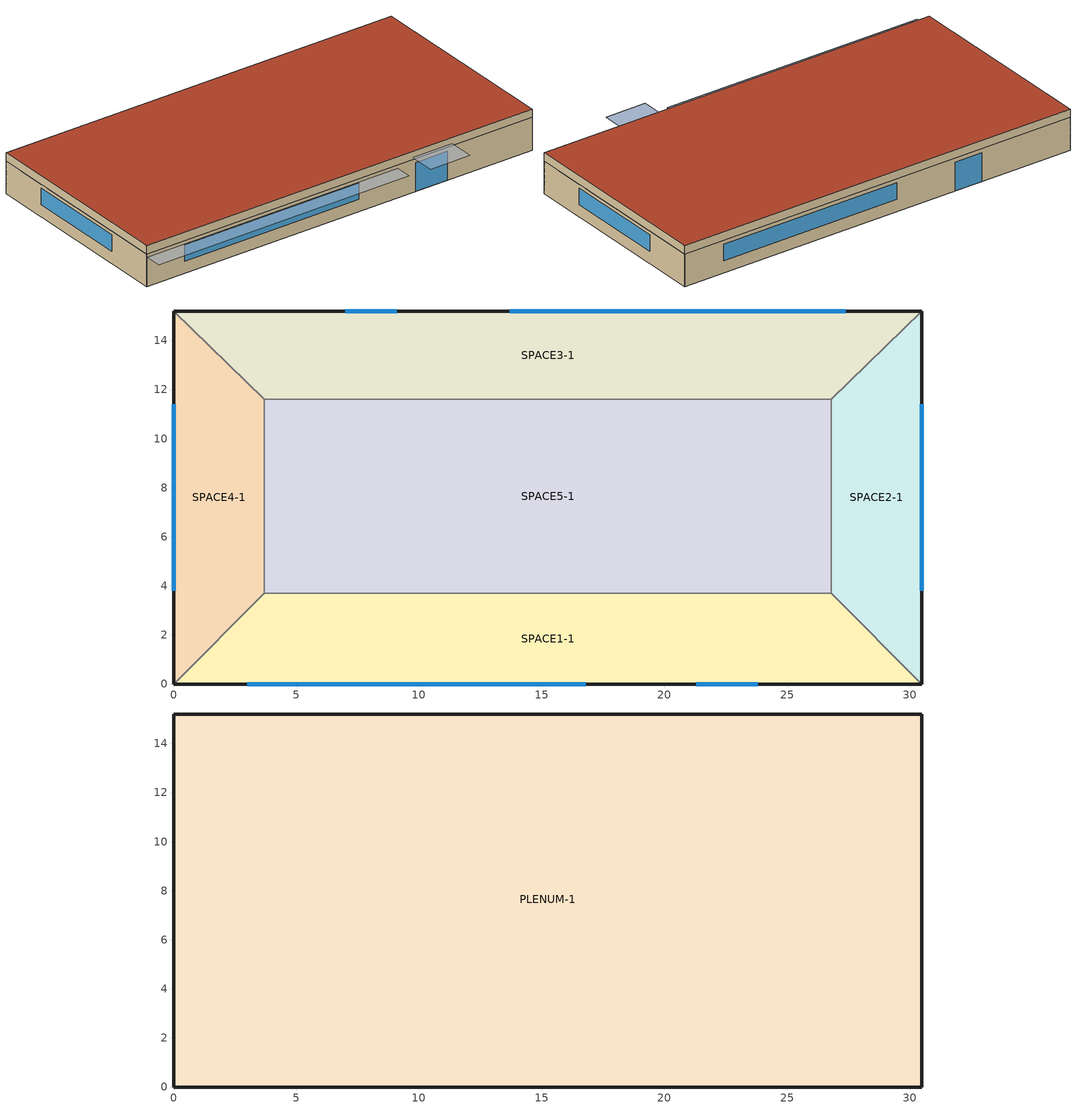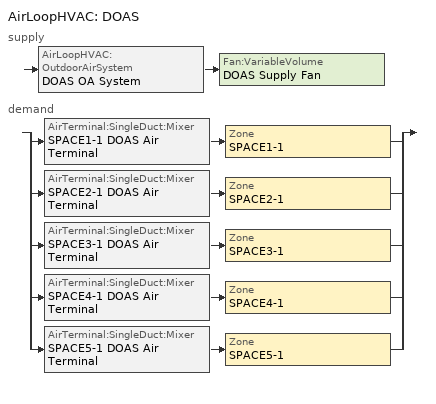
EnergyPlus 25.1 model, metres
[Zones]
SPACE1-1
 floor ground (FLOOR-SLAB-1): 26.8,3.7 30.5,0 0,0 3.7,3.7 z0
 wall outside (WALL-1): 0,0 30.5,0 z0:2.4
 wall to SPACE2-1 (INT-WALL-1): 30.5,0 26.8,3.7 z0:2.4
 wall to SPACE4-1 (INT-WALL-1): 3.7,3.7 0,0 z0:2.4
 wall to SPACE5-1 (INT-WALL-1): 26.8,3.7 3.7,3.7 z0:2.4
 window (Dbl Clr 3mm/13mm Air): 3,0 16.8,0 z0.9:2.1
 window (Sgl Grey 3mm): 21.3,0 23.8,0 z0:2.1
SPACE2-1
 floor ground (FLOOR-SLAB-1): 26.8,11.6 30.5,15.2 30.5,0 26.8,3.7 z0
 wall outside (WALL-1): 30.5,0 30.5,15.2 z0:2.4
 wall to SPACE3-1 (INT-WALL-1): 30.5,15.2 26.8,11.6 z0:2.4
 wall to SPACE5-1 (INT-WALL-1): 26.8,11.6 26.8,3.7 z0:2.4
 window (Dbl Clr 3mm/13mm Air): 30.5,3.8 30.5,11.4 z0.9:2.1
SPACE3-1
 floor ground (FLOOR-SLAB-1): 26.8,11.6 3.7,11.6 0,15.2 30.5,15.2 z0
 wall outside (WALL-1): 30.5,15.2 0,15.2 z0:2.4
 wall to SPACE4-1 (INT-WALL-1): 0,15.2 3.7,11.6 z0:2.4
 wall to SPACE5-1 (INT-WALL-1): 3.7,11.6 26.8,11.6 z0:2.4
 window (Dbl Clr 3mm/13mm Air): 27.4,15.2 13.7,15.2 z0.9:2.1
 window (Sgl Grey 3mm): 9.1,15.2 7,15.2 z0:2.1
SPACE4-1
 floor ground (FLOOR-SLAB-1): 3.7,3.7 0,0 0,15.2 3.7,11.6 z0
 wall outside (WALL-1): 0,15.2 0,0 z0:2.4
 wall to SPACE5-1 (INT-WALL-1): 3.7,3.7 3.7,11.6 z0:2.4
 window (Dbl Clr 3mm/13mm Air): 0,11.4 0,3.8 z0.9:2.1
SPACE5-1
 floor ground (FLOOR-SLAB-1): 26.8,11.6 26.8,3.7 3.7,3.7 3.7,11.6 z0
PLENUM-1
 floor to SPACE1-1 (CLNG-1): 26.8,3.7 30.5,0 0,0 3.7,3.7 z2.4
 floor to SPACE2-1 (CLNG-1): 26.8,11.6 30.5,15.2 30.5,0 26.8,3.7 z2.4
 floor to SPACE3-1 (CLNG-1): 26.8,11.6 3.7,11.6 0,15.2 30.5,15.2 z2.4
 floor to SPACE4-1 (CLNG-1): 3.7,3.7 0,0 0,15.2 3.7,11.6 z2.4
 floor to SPACE5-1 (CLNG-1): 26.8,11.6 26.8,3.7 3.7,3.7 3.7,11.6 z2.4
 wall outside (WALL-1): 0,0 30.5,0 30.5,15.2 0,15.2 0,0 z2.4:3
 roof outside (ROOF-1): 0,15.2 0,0 30.5,0 30.5,15.2 z3
shading: 0,-1.3 0,0 19.8,0 19.8,-1.3 z2.2; 21,-2 21,0 24.1,0 24.1,-2 z2.6
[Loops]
AirLoopHVAC 'DOAS'
 supply: AirLoopHVAC:OutdoorAirSystem 'DOAS OA System' > Fan:VariableVolume 'DOAS Supply Fan'
 demand: split
  | AirTerminal:SingleDuct:Mixer 'SPACE1-1 DOAS Air Terminal' > Zone 'SPACE1-1'
  | AirTerminal:SingleDuct:Mixer 'SPACE2-1 DOAS Air Terminal' > Zone 'SPACE2-1'
  | AirTerminal:SingleDuct:Mixer 'SPACE3-1 DOAS Air Terminal' > Zone 'SPACE3-1'
  | AirTerminal:SingleDuct:Mixer 'SPACE4-1 DOAS Air Terminal' > Zone 'SPACE4-1'
  | AirTerminal:SingleDuct:Mixer 'SPACE5-1 DOAS Air Terminal' > Zone 'SPACE5-1'
[Building]
FPFC with DOAS to Supply Side: North Axis {deg}=30; Terrain=City; Loads Convergence Tolerance Value {W}=0.04; Temperature Convergence Tolerance Value {deltaC}=0.4; Solar Distribution=FullExterior; Maximum Number of Warmup Days=25; Minimum Number of Warmup Days=6
[Site:Location]
Miami Intl Ap FL USA WMO=722020: Latitude {deg}=25.82; Longitude {deg}=-80.3; Time Zone {hr}=-5; Elevation {m}=11
[SizingPeriod:DesignDay] Day of Month=21; Humidity Condition Type=Wetbulb; Barometric Pressure {Pa}=101217; Rain Indicator=No; Snow Indicator=No; Daylight Saving Time Indicator=No; Solar Model Indicator=ASHRAEClearSky
Name | Month | Day Type | Maximum Dry-Bulb Temperature {C} | Daily Dry-Bulb Temperature Range {deltaC} | Wetbulb or DewPoint at Maximum Dry-Bulb {C} | Wind Speed {m/s} | Wind Direction {deg} | Sky Clearness
Miami Intl Ap Ann Htg 99.6% Condns DB | 1 | WinterDesignDay | 8.7 | 0 | 8.7 | 3.8 | 340 | 0
Miami Intl Ap Ann Clg .4% Condns DB=>MWB | 7 | SummerDesignDay | 33.2 | 6.7 | 25.3 | 4.5 | 140 | 1
[Site:GroundTemperature:BuildingSurface]
22.03, 22.03, 22.13, 22.3, 22.43, 22.52, 22.62, 22.77, 22.78, 22.55, 22.44, 22.2
[Material] Thermal Absorptance=0.9
Name | Roughness | Thickness {m} | Conductivity {W/m-K} | Density {kg/m3} | Specific Heat {J/kg-K} | Solar Absorptance | Visible Absorptance
RG01 | Rough | 0.0127 | 1.442 | 881 | 1674 | 0.65 | 0.65
BR01 | VeryRough | 0.0095 | 0.162 | 1121 | 1464 | 0.7 | 0.7
IN46 | VeryRough | 0.0762 | 0.023 | 24 | 1590 | 0.5 | 0.5
WD01 | MediumSmooth | 0.0191 | 0.115 | 513 | 1381 | 0.78 | 0.78
PW03 | MediumSmooth | 0.0127 | 0.115 | 545 | 1213 | 0.78 | 0.78
IN02 | Rough | 0.0901 | 0.043 | 10 | 837 | 0.75 | 0.75
GP01 | MediumSmooth | 0.0127 | 0.16 | 801 | 837 | 0.75 | 0.75
GP02 | MediumSmooth | 0.0159 | 0.16 | 801 | 837 | 0.75 | 0.75
CC03 | MediumRough | 0.1016 | 1.31 | 2243 | 837 | 0.65 | 0.65
[Material:NoMass]
MAT-CLNG-1: Roughness=Rough; Thermal Resistance {m2-K/W}=0.652259; Thermal Absorptance=0.65; Solar Absorptance=0.65; Visible Absorptance=0.65
[Material:AirGap]
AL21: Thermal Resistance {m2-K/W}=0.157
[WindowMaterial:Glazing] Optical Data Type=SpectralAverage; Thickness {m}=0.003; Infrared Transmittance at Normal Incidence=0; Front Side Infrared Hemispherical Emissivity=0.84; Back Side Infrared Hemispherical Emissivity=0.84; Conductivity {W/m-K}=0.9
Name | Solar Transmittance at Normal Incidence | Front Side Solar Reflectance at Normal Incidence | Back Side Solar Reflectance at Normal Incidence | Visible Transmittance at Normal Incidence | Front Side Visible Reflectance at Normal Incidence | Back Side Visible Reflectance at Normal Incidence
CLEAR 3MM | 0.837 | 0.075 | 0.075 | 0.898 | 0.081 | 0.081
GREY 3MM | 0.626 | 0.061 | 0.061 | 0.611 | 0.061 | 0.061
[WindowMaterial:Gas]
AIR 13MM: Gas Type=Air; Thickness {m}=0.0127
[Construction]
ROOF-1: RG01, BR01, IN46, WD01
WALL-1: WD01, PW03, IN02, GP01
CLNG-1: MAT-CLNG-1
FLOOR-SLAB-1: CC03
INT-WALL-1: GP02, AL21, GP02
Dbl Clr 3mm/13mm Air: CLEAR 3MM, AIR 13MM, CLEAR 3MM
Sgl Grey 3mm: GREY 3MM
[Zone] Type=1; Multiplier=1
Name | Ceiling Height {m} | Volume {m3}
PLENUM-1 | 0.6096 | 283.2
SPACE1-1; SPACE3-1 | 2.4384 | 239.247
SPACE2-1; SPACE4-1 | 2.4384 | 103.311
SPACE5-1 | 2.4384 | 447.683
[People] Number of People Schedule=OCCUPY-1; Number of People Calculation Method=people; Fraction Radiant=0.3; Activity Level Schedule=ActSchd
Name | Zone or ZoneList or Space or SpaceList | Number of People
SPACE1-1 People 1 | SPACE1-1 | 11
SPACE2-1 People 1 | SPACE2-1 | 5
SPACE3-1 People 1 | SPACE3-1 | 11
SPACE4-1 People 1 | SPACE4-1 | 5
SPACE5-1 People 1 | SPACE5-1 | 20
[Lights] Schedule=LIGHTS-1; Design Level Calculation Method=LightingLevel; Return Air Fraction=0; Fraction Radiant=0.59; Fraction Visible=0.2; Fraction Replaceable=0
Name | Zone or ZoneList or Space or SpaceList | Lighting Level {W}
SPACE1-1 Lights 1 | SPACE1-1 | 1584
SPACE2-1 Lights 1 | SPACE2-1 | 684
SPACE3-1 Lights 1 | SPACE3-1 | 1584
SPACE4-1 Lights 1 | SPACE4-1 | 684
SPACE5-1 Lights 1 | SPACE5-1 | 2964
[ElectricEquipment] Schedule=EQUIP-1; Design Level Calculation Method=EquipmentLevel; Fraction Latent=0; Fraction Radiant=0.3; Fraction Lost=0
Name | Zone or ZoneList or Space or SpaceList | Design Level {W}
SPACE1-1 ElecEq 1 | SPACE1-1 | 1056
SPACE2-1 ElecEq 1 | SPACE2-1 | 456
SPACE3-1 ElecEq 1 | SPACE3-1 | 1056
SPACE4-1 ElecEq 1 | SPACE4-1 | 456
SPACE5-1 ElecEq 1 | SPACE5-1 | 1976
[ZoneInfiltration:DesignFlowRate] Schedule=INFIL-SCH; Design Flow Rate Calculation Method=flow/zone; Constant Term Coefficient=0; Temperature Term Coefficient=0; Velocity Term Coefficient=0.2237; Velocity Squared Term Coefficient=0
Name | Zone or ZoneList or Space or SpaceList | Design Flow Rate {m3/s}
SPACE1-1 Infil 1 | SPACE1-1 | 0.0167
SPACE2-1 Infil 1 | SPACE2-1 | 0.00717
SPACE3-1 Infil 1 | SPACE3-1 | 0.0167
SPACE4-1 Infil 1 | SPACE4-1 | 0.00717
SPACE5-1 Infil 1 | SPACE5-1 | 0.031089
[DesignSpecification:OutdoorAir] Outdoor Air Method=IndoorAirQualityProcedure; Outdoor Air Flow per Person {m3/s-person}=0.0025; Outdoor Air Flow per Zone Floor Area {m3/s-m2}=0.0005; Outdoor Air Flow per Zone {m3/s}=0
SZ DSOA SPACE1-1; SZ DSOA SPACE2-1; SZ DSOA SPACE3-1; SZ DSOA SPACE4-1; SZ DSOA SPACE5-1
[DesignSpecification:ZoneAirDistribution]
ZoneAirDistribution: Zone Air Distribution Effectiveness in Cooling Mode=1; Zone Air Distribution Effectiveness in Heating Mode=1; Zone Secondary Recirculation Fraction=0
[Sizing:Zone] Zone Cooling Design Supply Air Temperature Input Method=SupplyAirTemperature; Zone Heating Design Supply Air Temperature Input Method=SupplyAirTemperature; Zone Heating Design Supply Air Temperature {C}=50; Zone Cooling Design Supply Air Humidity Ratio {kgWater/kgDryAir}=0.008; Zone Heating Design Supply Air Humidity Ratio {kgWater/kgDryAir}=0.008; Cooling Design Air Flow Method=DesignDay; Cooling Design Air Flow Rate {m3/s}=0; Cooling Minimum Air Flow Fraction=0; Heating Design Air Flow Method=DesignDay; Heating Design Air Flow Rate {m3/s}=0; Heating Maximum Air Flow Fraction=0; Design Specification Zone Air Distribution Object=ZoneAirDistribution; Dedicated Outdoor Air System Control Strategy=ColdSupplyAir; Dedicated Outdoor Air High Setpoint Temperature for Design {C}=15.6
Name | Zone Cooling Design Supply Air Temperature {C} | Design Specification Outdoor Air Object | Account for Dedicated Outdoor Air System | Dedicated Outdoor Air Low Setpoint Temperature for Design {C}
SPACE1-1 | 13.8 | SZ DSOA SPACE1-1 | No | 13.8
SPACE2-1 | 12.5 | SZ DSOA SPACE2-1 | No | 12.8
SPACE3-1 | 12.5 | SZ DSOA SPACE3-1 | No | 13.8
SPACE4-1 | 13.5 | SZ DSOA SPACE4-1 | Yes | 12.8
SPACE5-1 | 14.5 | SZ DSOA SPACE5-1 | Yes | 13.8
[Sizing:System]
DOAS: Type of Load to Size On=VentilationRequirement; Design Outdoor Air Flow Rate {m3/s}=autosize; Central Heating Maximum System Air Flow Ratio=1; Preheat Design Temperature {C}=2; Preheat Design Humidity Ratio {kgWater/kgDryAir}=0.008; Precool Design Temperature {C}=11; Precool Design Humidity Ratio {kgWater/kgDryAir}=0.008; Central Cooling Design Supply Air Temperature {C}=12.8; Central Heating Design Supply Air Temperature {C}=12.2; Type of Zone Sum to Use=NonCoincident; 100% Outdoor Air in Cooling=Yes; 100% Outdoor Air in Heating=Yes; Central Cooling Design Supply Air Humidity Ratio {kgWater/kgDryAir}=0.00924; Central Heating Design Supply Air Humidity Ratio {kgWater/kgDryAir}=0.003; Cooling Supply Air Flow Rate Method=DesignDay; Cooling Supply Air Flow Rate {m3/s}=0; Heating Supply Air Flow Rate Method=DesignDay; Heating Supply Air Flow Rate {m3/s}=0; System Outdoor Air Method=ZoneSum; Zone Maximum Outdoor Air Fraction=1; Cooling Design Capacity Method=CoolingDesignCapacity; Cooling Design Capacity {W}=autosize; Heating Design Capacity Method=HeatingDesignCapacity; Heating Design Capacity {W}=autosize; Central Cooling Capacity Control Method=OnOff
[ZoneControl:Thermostat] Control Type Schedule=HVACTemplate-Always 4; Control 1=All Zones Dual SP Control
Name | Zone or ZoneList
SPACE1-1 Thermostat | SPACE1-1
SPACE2-1 Thermostat | SPACE2-1
SPACE3-1 Thermostat | SPACE3-1
SPACE4-1 Thermostat | SPACE4-1
SPACE5-1 Thermostat | SPACE5-1
[ZoneControl:ContaminantController] Carbon Dioxide Control Availability Schedule=HVACTemplate-Always 1; Carbon Dioxide Setpoint Schedule=Zone Setpoint CO2 Concentration
Name | Zone
SPACE1-1 Contaminant Controller | SPACE1-1
SPACE2-1 Contaminant Controller | SPACE2-1
SPACE3-1 Contaminant Controller | SPACE3-1
SPACE4-1 Contaminant Controller | SPACE4-1
SPACE5-1 Contaminant Controller | SPACE5-1
[ThermostatSetpoint:DualSetpoint]
All Zones Dual SP Control: Heating Setpoint Temperature Schedule=Htg-SetP-Sch; Cooling Setpoint Temperature Schedule=Clg-SetP-Sch
[ZoneHVAC:PackagedTerminalHeatPump] Availability Schedule=FanAvailSched; Cooling Supply Air Flow Rate {m3/s}=Autosize; Heating Supply Air Flow Rate {m3/s}=Autosize; Cooling Outdoor Air Flow Rate {m3/s}=0; Heating Outdoor Air Flow Rate {m3/s}=0; No Load Outdoor Air Flow Rate {m3/s}=0; Heating Convergence Tolerance=0.001; Cooling Convergence Tolerance=0.001; Maximum Supply Air Temperature from Supplemental Heater {C}=50; Maximum Outdoor Dry-Bulb Temperature for Supplemental Heater Operation {C}=20; Fan Placement=BlowThrough
Name | Supply Air Fan | Heating Coil | Cooling Coil | Supplemental Heating Coil | Supply Air Fan Operating Mode Schedule
SPACE1-1 Heat Pump | SPACE1-1 Supply Fan | SPACE1-1 HP Heating Mode | SPACE1-1 HP Cooling Mode | SPACE1-1 HP Supp Coil | ContsFanSch
SPACE2-1 Heat Pump | SPACE2-1 Supply Fan | SPACE2-1 HP Heating Mode | SPACE2-1 HP Cooling Mode | SPACE2-1 HP Supp Coil | ContsFanSch
SPACE3-1 Heat Pump | SPACE3-1 Supply Fan | SPACE3-1 HP Heating Mode | SPACE3-1 HP Cooling Mode | SPACE3-1 HP Supp Coil | ContsFanSch
SPACE4-1 Heat Pump | SPACE4-1 Supply Fan | SPACE4-1 HP Heating Mode | SPACE4-1 HP Cooling Mode | SPACE4-1 HP Supp Coil | CyclingFanSch
SPACE5-1 Heat Pump | SPACE5-1 Supply Fan | SPACE5-1 HP Heating Mode | SPACE5-1 HP Cooling Mode | SPACE5-1 HP Supp Coil | CyclingFanSch
[Coil:Heating:DX:SingleSpeed] Availability Schedule=FanAvailSched; Gross Rated Heating Capacity {W}=Autosize; Gross Rated Heating COP {W/W}=3.75; Rated Air Flow Rate {m3/s}=Autosize; 2023 Rated Evaporator Fan Power Per Volume Flow {W/(m3/s)}=934.4; Heating Capacity Function of Temperature Curve=HPACHeatCapFT; Heating Capacity Function of Flow Fraction Curve=HPACHeatCapFFF; Energy Input Ratio Function of Temperature Curve=HPACHeatEIRFT; Energy Input Ratio Function of Flow Fraction Curve=HPACHeatEIRFFF; Part Load Fraction Correlation Curve=HPACCOOLPLFFPLR; Minimum Outdoor Dry-Bulb Temperature for Compressor Operation {C}=2; Maximum Outdoor Dry-Bulb Temperature for Defrost Operation {C}=5; Crankcase Heater Capacity {W}=200; Maximum Outdoor Dry-Bulb Temperature for Crankcase Heater Operation {C}=10; Defrost Strategy=Resistive; Defrost Control=TIMED; Defrost Time Period Fraction=0.166667; Resistive Defrost Heater Capacity {W}=Autosize
SPACE1-1 HP Heating Mode; SPACE2-1 HP Heating Mode; SPACE3-1 HP Heating Mode; SPACE4-1 HP Heating Mode; SPACE5-1 HP Heating Mode
[Coil:Cooling:DX:SingleSpeed] Availability Schedule=FanAvailSched; Gross Rated Total Cooling Capacity {W}=Autosize; Gross Rated Sensible Heat Ratio=Autosize; Gross Rated Cooling COP {W/W}=3; Rated Air Flow Rate {m3/s}=Autosize; 2023 Rated Evaporator Fan Power Per Volume Flow {W/(m3/s)}=934.4; Total Cooling Capacity Function of Temperature Curve=HPACCoolCapFT; Total Cooling Capacity Function of Flow Fraction Curve=HPACCoolCapFFF; Energy Input Ratio Function of Temperature Curve=HPACEIRFT; Energy Input Ratio Function of Flow Fraction Curve=HPACEIRFFF; Part Load Fraction Correlation Curve=HPACPLFFPLR
SPACE1-1 HP Cooling Mode; SPACE2-1 HP Cooling Mode; SPACE3-1 HP Cooling Mode; SPACE4-1 HP Cooling Mode; SPACE5-1 HP Cooling Mode
[AirTerminal:SingleDuct:Mixer]
Name | ZoneHVAC Unit Object | Mixer Connection Type | Design Specification Outdoor Air Object
SPACE1-1 DOAS Air Terminal | SPACE1-1 Heat Pump | InletSide | SZ DSOA SPACE1-1
SPACE2-1 DOAS Air Terminal | SPACE2-1 Heat Pump | InletSide | SZ DSOA SPACE2-1
SPACE3-1 DOAS Air Terminal | SPACE3-1 Heat Pump | InletSide | SZ DSOA SPACE3-1
SPACE4-1 DOAS Air Terminal | SPACE4-1 Heat Pump | SupplySide | SZ DSOA SPACE4-1
SPACE5-1 DOAS Air Terminal | SPACE5-1 Heat Pump | SupplySide | SZ DSOA SPACE5-1
[Zone equipment]
SPACE1-1: SPACE1-1 DOAS Air Terminal, SPACE1-1 Heat Pump
SPACE2-1: SPACE2-1 DOAS Air Terminal, SPACE2-1 Heat Pump
SPACE3-1: SPACE3-1 DOAS Air Terminal, SPACE3-1 Heat Pump
SPACE4-1: SPACE4-1 DOAS Air Terminal, SPACE4-1 Heat Pump
SPACE5-1: SPACE5-1 DOAS Air Terminal, SPACE5-1 Heat Pump
[Fan:OnOff] Availability Schedule=FanAvailSched; Fan Total Efficiency=0.7; Pressure Rise {Pa}=75; Maximum Flow Rate {m3/s}=autosize; Motor Efficiency=0.9; Motor In Airstream Fraction=1
SPACE1-1 Supply Fan; SPACE2-1 Supply Fan; SPACE3-1 Supply Fan; SPACE4-1 Supply Fan; SPACE5-1 Supply Fan
[Coil:Heating:Fuel] Availability Schedule=FanAvailSched; Fuel Type=NaturalGas; Burner Efficiency=0.8; Nominal Capacity {W}=autosize
SPACE1-1 HP Supp Coil; SPACE2-1 HP Supp Coil; SPACE3-1 HP Supp Coil; SPACE4-1 HP Supp Coil; SPACE5-1 HP Supp Coil
[Fan:VariableVolume]
DOAS Supply Fan: Availability Schedule=FanAvailSched; Fan Total Efficiency=0.7; Pressure Rise {Pa}=1000; Maximum Flow Rate {m3/s}=autosize; Fan Power Minimum Flow Rate Input Method=Fraction; Fan Power Minimum Flow Fraction=0; Motor Efficiency=0.9; Motor In Airstream Fraction=1; Fan Power Coefficient 1=0.00153024; Fan Power Coefficient 2=0.00520806; Fan Power Coefficient 3=1.10862; Fan Power Coefficient 4=-0.116356; Fan Power Coefficient 5=0
[HeatExchanger:AirToAir:SensibleAndLatent]
DOAS Heat Recovery: Availability Schedule=HVACTemplate-Always 1; Nominal Supply Air Flow Rate {m3/s}=autosize; Sensible Effectiveness at 100% Heating Air Flow=0.7; Latent Effectiveness at 100% Heating Air Flow=0.65; Sensible Effectiveness at 100% Cooling Air Flow=0.7; Latent Effectiveness at 100% Cooling Air Flow=0.65; Nominal Electric Power {W}=0; Supply Air Outlet Temperature Control=No; Heat Exchanger Type=Plate; Frost Control Type=MinimumExhaustTemperature; Threshold Temperature {C}=1.7; Initial Defrost Time Fraction=0.083; Rate of Defrost Time Fraction Increase {1/K}=0.012; Economizer Lockout=Yes; Sensible Effectiveness of Heating Air Flow Curve=SenEffectivenessTable; Latent Effectiveness of Heating Air Flow Curve=LatEffectivenessTable; Sensible Effectiveness of Cooling Air Flow Curve=SenEffectivenessTable; Latent Effectiveness of Cooling Air Flow Curve=LatEffectivenessTable
[Controller:OutdoorAir]
DOAS OA Controller: Minimum Outdoor Air Flow Rate {m3/s}=autosize; Maximum Outdoor Air Flow Rate {m3/s}=autosize; Economizer Control Type=NoEconomizer; Economizer Control Action Type=ModulateFlow; Economizer Minimum Limit Dry-Bulb Temperature {C}=12.2; Lockout Type=NoLockout; Minimum Limit Type=ProportionalMinimum
[AirLoopHVAC]
DOAS: Design Supply Air Flow Rate {m3/s}=autosize
[AvailabilityManager:Scheduled]
DOAS Availability: Schedule=FanAvailSched
[SetpointManager:Scheduled]
DOAS Cooling Supply Air Temp Manager: Control Variable=Temperature; Schedule=Always 21.1; Setpoint Node or NodeList=DOAS Mixed Air Outlet
[Schedule:Compact]
OCCUPY-1: Through: 12/31, For: WeekDays SummerDesignDay CustomDay1 CustomDay2, Until: 8:00, 0, Until: 11:00, 1, Until: 12:00, 0.8, Until: 13:00, 0.4, Until: 14:00, 0.8, Until: 18:00, 1, Until: 19:00, 0.5, Until: 21:00, 0.1, Until: 24:00, 0, For: Weekends WinterDesignDay Holiday, Until: 24:00, 0
LIGHTS-1: Through: 12/31, For: WeekDays SummerDesignDay CustomDay1 CustomDay2, Until: 8:00, 0.05, Until: 9:00, 0.9, Until: 10:00, 0.95, Until: 11:00, 1, Until: 12:00, 0.95, Until: 13:00, 0.8, Until: 14:00, 0.9, Until: 18:00, 1, Until: 19:00, 0.6, Until: 21:00, 0.4, Until: 24:00, 0.05, For: Weekends WinterDesignDay Holiday, Until: 24:00, 0.05
EQUIP-1: Through: 12/31, For: WeekDays SummerDesignDay CustomDay1 CustomDay2, Until: 8:00, 0.02, Until: 9:00, 0.4, Until: 14:00, 0.9, Until: 15:00, 0.8, Until: 16:00, 0.7, Until: 18:00, 0.5, Until: 21:00, 0.3, Until: 24:00, 0.02, For: Weekends WinterDesignDay Holiday, Until: 24:00, 0.02
INFIL-SCH: Through: 12/31, For: WeekDays CustomDay1 CustomDay2, Until: 7:00, 1, Until: 21:00, 0, Until: 24:00, 1, For: Weekends Holiday, Until: 24:00, 1, For: SummerDesignDay, Until: 24:00, 1, For: WinterDesignDay, Until: 24:00, 1
ActSchd: Through: 12/31, For: AllDays, Until: 24:00, 117.24
Htg-SetP-Sch: Through: 12/31, For: WeekDays CustomDay1 CustomDay2, Until: 6:00, 13, Until: 7:00, 18, Until: 21:00, 23, Until: 24:00, 13, For: WeekEnds Holiday, Until: 24:00, 13, For: SummerDesignDay, Until: 24:00, 13, For: WinterDesignDay, Until: 24:00, 23
Clg-SetP-Sch: Through: 12/31, For: WeekDays CustomDay1 CustomDay2, Until: 7:00, 32, Until: 21:00, 24, Until: 24:00, 32, For: WeekEnds Holiday, Until: 24:00, 32, For: SummerDesignDay, Until: 24:00, 24, For: WinterDesignDay, Until: 24:00, 32
FanAvailSched: Through: 12/31, For: WeekDays CustomDay1 CustomDay2, Until: 7:00, 0, Until: 21:00, 1, Until: 24:00, 0, For: Weekends Holiday, Until: 24:00, 0, For: SummerDesignDay, Until: 24:00, 1, For: WinterDesignDay, Until: 24:00, 1
HVACTemplate-Always 1; ContsFanSch: Through: 12/31, For: AllDays, Until: 24:00, 1
HVACTemplate-Always 4: Through: 12/31, For: AllDays, Until: 24:00, 4
Always 21.1: Through: 12/31, For: AllDays, Until: 24:00, 21.1
CyclingFanSch: Through: 12/31, For: AllDays, Until: 24:00, 0
[Schedule:Constant]
Zone Setpoint CO2 Concentration: Any Number, 1200
[Curve:Quadratic]
Name | Coefficient1 Constant | Coefficient2 x | Coefficient3 x**2 | Minimum Value of x | Maximum Value of x
HPACCoolCapFFF | 0.8 | 0.2 | 0 | 0.5 | 1.5
HPACEIRFFF | 1.1552 | -0.1808 | 0.0256 | 0.5 | 1.5
HPACPLFFPLR | 0.85 | 0.15 | 0 | 0 | 1
HPACHeatEIRFFF | 1.3824 | -0.4336 | 0.0512 | 0 | 1
HPACCOOLPLFFPLR | 0.75 | 0.25 | 0 | 0 | 1
[Curve:Cubic]
Name | Coefficient1 Constant | Coefficient2 x | Coefficient3 x**2 | Coefficient4 x**3 | Minimum Value of x | Maximum Value of x | Input Unit Type for X | Output Unit Type
HPACHeatCapFT | 0.758746 | 0.027626 | 0.000148716 | 3.4992e-06 | -20 | 20 | Temperature | Dimensionless
HPACHeatCapFFF | 0.84 | 0.16 | 0 | 0 | 0.5 | 1.5
HPACHeatEIRFT | 1.19248 | -0.0300438 | 0.00103745 | -2.3328e-05 | -20 | 20 | Temperature | Dimensionless
[Curve:Biquadratic] Minimum Value of x=12.77778; Maximum Value of x=23.88889; Minimum Value of y=18; Maximum Value of y=46.11111; Input Unit Type for X=Temperature; Input Unit Type for Y=Temperature; Output Unit Type=Dimensionless
Name | Coefficient1 Constant | Coefficient2 x | Coefficient3 x**2 | Coefficient4 y | Coefficient5 y**2 | Coefficient6 x*y
HPACCoolCapFT | 0.942588 | 0.00954335 | 0.00068377 | -0.0110427 | 5.249e-06 | -9.72e-06
HPACEIRFT | 0.342414 | 0.034885 | -0.0006237 | 0.00497722 | 0.000437951 | -0.000728028
[Table:IndependentVariable]
airFlowRatio: Linear, Linear, 0, 10, Dimensionless, 0.75, 1
[Table:IndependentVariableList]
effectiveness_IndependentVariableList: airFlowRatio
[Table:Lookup]
SenEffectivenessTable: effectiveness_IndependentVariableList, DivisorOnly, 0.7, 0, 10, Dimensionless, 0.75, 0.7
LatEffectivenessTable: effectiveness_IndependentVariableList, DivisorOnly, 0.65, 0, 10, Dimensionless, 0.7, 0.65
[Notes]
PTHP_ConnectedToDOAS.idf
Basic file description:  1 story building divided into 4 exterior and one interior conditioned zones and return plenum
Illustrates the use of a dedicated outdoor air system (DOAS) with air to air heat pumps (PTHP)
The DOAS air is ducted to the inlet side of the PTHP and mixed with zone recirculating air through the
use of inlet side mixer terminal units for zones: SPACE1-1, SPACE2-1 and SPACE3-1. The DOAS air is ducted
to the outlet side of the PTHP and mixed with the PTHP outlet through the use of supply side mixer
terminal units for zones: SPACE4-1 and SPACE5-1.
Highlights:              DOAS ducted to inlet and supply side of ZoneHVAC:PackagedTerminalHeatPump using AirTerminal:SingleDuct:Mixer.
Each AirTerminal:SingleDuct:Mixers specifies outdoor air flow rate for each zone with OutDoor Air Method = IndoorAirQualityProcedure
in DesignSpecification:OutdoorAir to control indoor CO2 level below the setpoint.
Simulation Location/Run: Miami Intl Ap FL USA WMO=722020, 2 design days, 2 run periods.
Run Control executes the design days only.
Location:                Miami, FL USA
Design Days:             Miami Intl Ap FL USA Annual Heating 99.6%, MaxDB=8.7°C
Miami Intl Ap FL USA Annual Cooling (DB=>MWB) .4%, MaxDB=33.2°C MWB=25.3°C
Run Period (Weather File): Winter 1/14, Summer 7/7.
Run Control:             Zone sizing required, No System sizing required (Run Control executes 2 design days)
Building: Single floor rectangular building 100 ft x 50 ft. 5 zones - 4 exterior, 1 interior, zone height 8 feet.
Exterior zone depth is 12 feet. There is a 2 foot high return plenum: the overall building height is
10 feet. There are windows on all 4 facades; the south and north facades have glass doors.
The south facing glass is shaded by overhangs. The walls are woodshingle over plywood, R11 insulation,
and gypboard. The roof is a gravel built up roof with R-3 mineral board insulation and plywood sheathing.
The windows are of various single and double pane construction with 3mm and 6mm glass and either 6mm or
13mm argon or air gap.  The window to wall ratio is approximately 0.29.
The south wall and door have overhangs.
The building is oriented 30 degrees east of north.
Floor Area:        463.6 m2 (5000 ft2)
Number of Stories: 1
Zone Description Details:
Internal gains description:     lighting is 1.5 watts/ft2, office equip is 1.0 watts/ft2. There is 1 occupant
per 100 ft2 of floor area. The infiltration is 0.25 air changes per hour.
Interzone Surfaces:             6 interzone surfaces (see diagram)
Internal Mass:                  None
Windows:                        4 ea.: 1) Double pane clear, 3mm glass, 13mm air gap
2) Double pane clear, 3mm glass, 13mm argon gap
3) Double pane clear, 6mm glass, 6mm air gap
4) Double pane lowE,  6mm lowE glass outside, 6mm air gap, 6mm clear glass
Doors:                          2 ea.:    Single pane grey,  3mm glass
Detached Shading:               None
Daylight:                       None
Natural Ventilation:            None
Compact Schedules:              Yes
HVAC:                           Packaged terminal heat pump in each zone and a dedicated outdoor air system with
heat recovery and standard VAV fan. There are no central HVAC heating or cooling coils.
There is no conventional central plant.
Zone HVAC Equipment:            ZoneHVAC:PackagedTerminalHeatPump, ZoneHVAC:AirDistributionUnit
Central DOAS:                   Yes (Provides dedicated OA to each terminal unit mixer AirTerminal:SingleDuct:Mixer)
System Equipment Autosize:      Yes
Purchased Cooling:              None
Purchased Heating:              None
Coils:                          Coil:Cooling:DX:SingleSpeed, Coil:Heating:DX:SingleSpeed, Coil:Heating:Fuel
Pumps:                          Yes
Standard Reports:               All
Timestep or Hourly Variables:   Hourly
Time bins Report:               None
HTML Report:                    Yes
Environmental Emissions:        None
Utility Tariffs:                None
